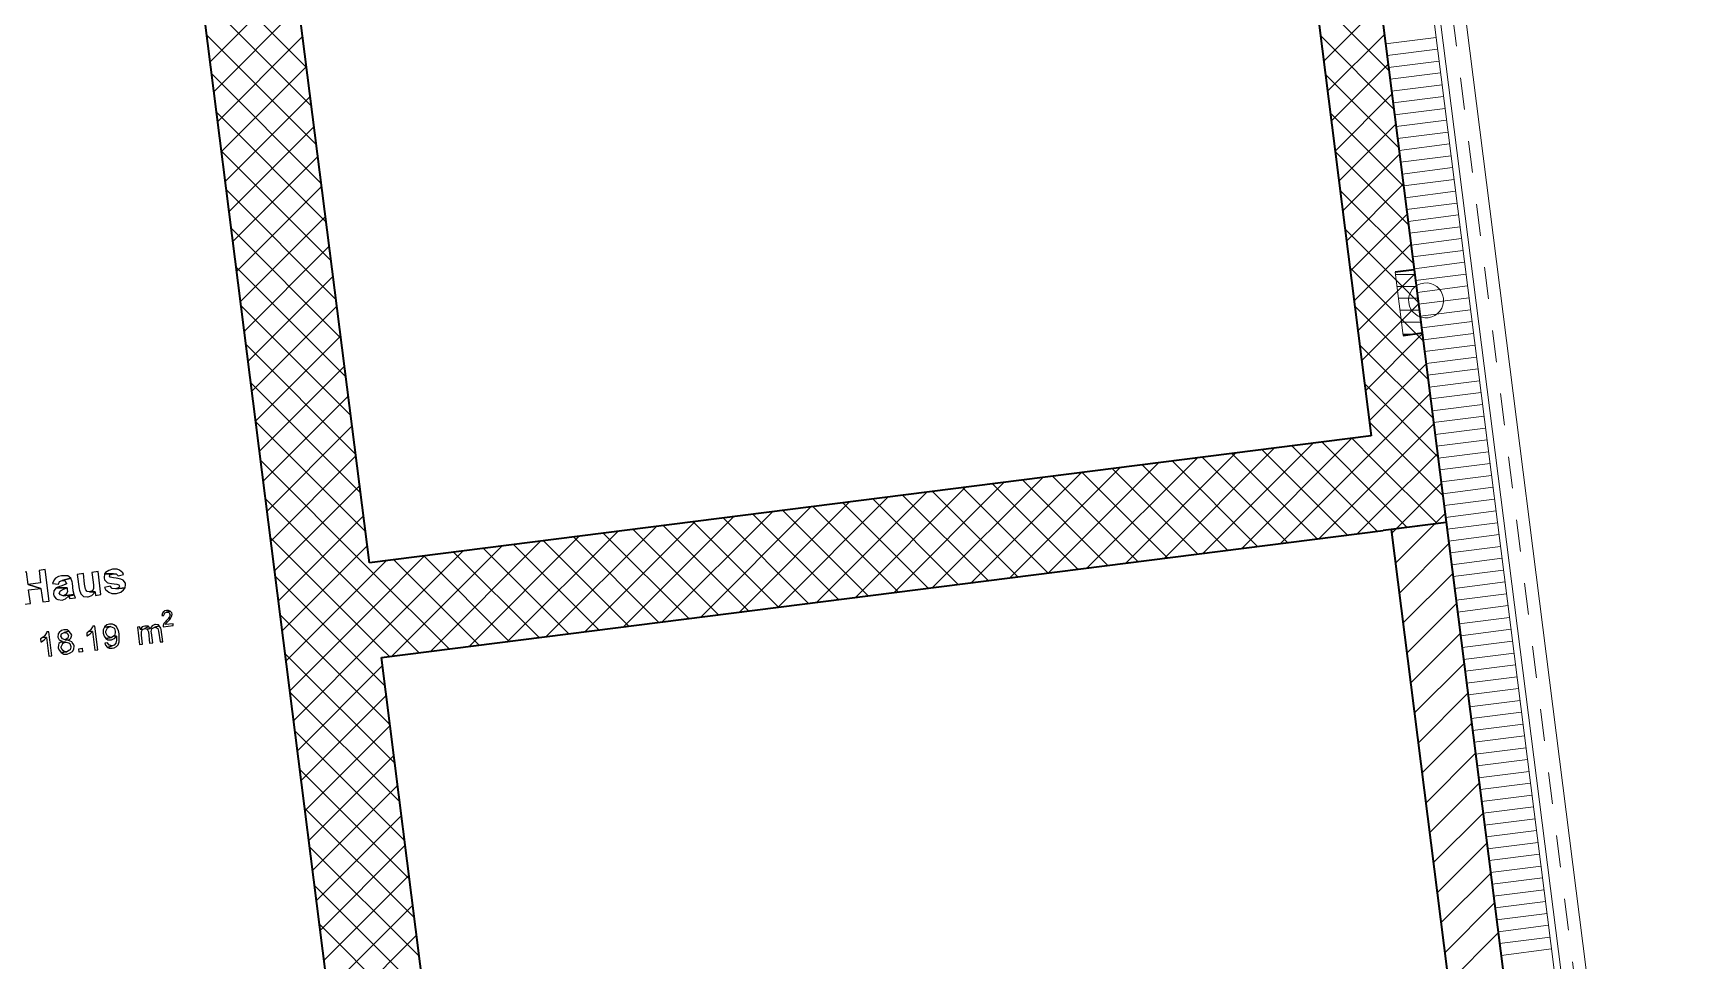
# Model space of a CAD drawing. Header units: metres. Extents: x 2713679.5 to 2713747.3, y 1226017.1 to 1226104.2.
# Drawn here: x 2713694.25 to 2713699.47, y 1226082.25 to 1226085.16 of the extents above; entities that cross this region are included whole.
import ezdxf

# ---------------------------------------------------------------- set-up
doc = ezdxf.new("R2010")
doc.units = ezdxf.units.M
doc.header["$MEASUREMENT"] = 0
doc.linetypes.add('Strich 2_1mm', pattern=[0.15, 0.1, -0.05])
doc.layers.add('plangrafiken', color=251, linetype='Continuous')
doc.layers.add('waende_stuetzen', color=250, linetype='Continuous')
doc.layers.add('texte', color=7, linetype='Continuous', true_color=0x000000)

msp = doc.modelspace()

# ---------------------------------------------------------------- linework, layer by layer
at = {"layer": 'plangrafiken', "color": 7, "linetype": 'Continuous', "lineweight": 35}
for p, q in [((2713698.5877, 1226084.4166), (2713698.5281, 1226084.4091)), ((2713698.5533, 1226084.2107), (2713698.6128, 1226084.2182))]:
    msp.add_line(p, q, dxfattribs=at)
at = {"layer": 'plangrafiken', "color": 7, "linetype": 'Continuous', "lineweight": 18}
for p, q in [((2713698.5533, 1226084.2107), (2713698.5281, 1226084.4091)), ((2713698.5877, 1226084.4166), (2713698.6128, 1226084.2182))]:
    msp.add_line(p, q, dxfattribs=at)
at = {"layer": 'plangrafiken', "color": 7, "linetype": 'Continuous', "lineweight": 13}
for p, q in [((2713698.529, 1226084.4021), (2713698.5895, 1226084.4021)), ((2713698.5338, 1226084.3646), (2713698.5943, 1226084.3646)), ((2713698.5385, 1226084.3271), (2713698.599, 1226084.3271)), ((2713698.5433, 1226084.2896), (2713698.6038, 1226084.2896)), ((2713698.5481, 1226084.2521), (2713698.6085, 1226084.2521)), ((2713698.5528, 1226084.2146), (2713698.5844, 1226084.2146))]:
    msp.add_line(p, q, dxfattribs=at)
at = {"layer": 'plangrafiken', "color": 7, "linetype": 'Continuous', "lineweight": 18}
for start, end in [(97.2326, 277.2326), (277.2326, 97.2326)]:
    msp.add_arc((2713698.625, 1226084.3206), 0.055, start, end, dxfattribs=at)
at = {"layer": 'texte'}
for points in [[(2713694.2245, 1226083.4671), (2713694.2037, 1226083.4646), (2713694.2172, 1226083.3655), (2713694.2368, 1226083.368), (2713694.2306, 1226083.4108), (2713694.2698, 1226083.4157), (2713694.2294, 1226083.4279)], [(2713694.2833, 1226083.4744), (2713694.2637, 1226083.472), (2713694.2686, 1226083.4328), (2713694.2294, 1226083.4279), (2713694.2698, 1226083.4157), (2713694.2759, 1226083.3729), (2713694.2955, 1226083.3753)], [(2713694.3347, 1226083.4548), (2713694.3249, 1226083.4524), (2713694.3151, 1226083.4475), (2713694.3114, 1226083.4426), (2713694.3065, 1226083.4304), (2713694.3249, 1226083.4291), (2713694.3285, 1226083.4377), (2713694.3359, 1226083.4401), (2713694.364, 1226083.4475), (2713694.3542, 1226083.4548), (2713694.3493, 1226083.4548)], [(2713694.364, 1226083.4475), (2713694.3359, 1226083.4401), (2713694.3457, 1226083.4389), (2713694.3493, 1226083.4316), (2713694.3506, 1226083.4304), (2713694.3457, 1226083.4279), (2713694.3322, 1226083.423), (2713694.3285, 1226083.4218), (2713694.3175, 1226083.4169), (2713694.3518, 1226083.4169), (2713694.3518, 1226083.4132), (2713694.353, 1226083.4047), (2713694.3493, 1226083.3973), (2713694.3395, 1226083.3924), (2713694.3738, 1226083.3961), (2713694.3714, 1226083.4083), (2713694.3689, 1226083.4316), (2713694.3677, 1226083.4365)], [(2713694.4032, 1226083.4622), (2713694.3836, 1226083.4597), (2713694.3897, 1226083.4145), (2713694.3909, 1226083.4096), (2713694.3946, 1226083.3985), (2713694.4032, 1226083.39), (2713694.4044, 1226083.39), (2713694.4166, 1226083.3888), (2713694.4179, 1226083.3888), (2713694.4301, 1226083.3937), (2713694.4313, 1226083.3949), (2713694.4399, 1226083.4047), (2713694.4228, 1226083.4047), (2713694.4154, 1226083.4059), (2713694.4105, 1226083.4108), (2713694.4093, 1226083.4132), (2713694.4068, 1226083.4291)], [(2713694.4497, 1226083.4683), (2713694.4301, 1226083.4658), (2713694.4338, 1226083.4353), (2713694.435, 1226083.4255), (2713694.435, 1226083.4157), (2713694.4313, 1226083.4083), (2713694.4228, 1226083.4047), (2713694.4399, 1226083.4047), (2713694.4411, 1226083.3937), (2713694.4582, 1226083.3961)], [(2713694.4692, 1226083.4609), (2713694.468, 1226083.4487), (2713694.4692, 1226083.4426), (2713694.4778, 1226083.434), (2713694.4803, 1226083.4328), (2713694.4913, 1226083.4304), (2713694.5084, 1226083.4291), (2713694.5145, 1226083.4267), (2713694.517, 1226083.423), (2713694.5145, 1226083.4181), (2713694.5047, 1226083.4145), (2713694.5341, 1226083.4169), (2713694.5353, 1226083.4279), (2713694.5353, 1226083.4316), (2713694.528, 1226083.4414), (2713694.5206, 1226083.445), (2713694.506, 1226083.4475), (2713694.4974, 1226083.4487), (2713694.4876, 1226083.4512), (2713694.4852, 1226083.4536), (2713694.4864, 1226083.4585), (2713694.4974, 1226083.4609)], [(2713694.4949, 1226083.4756), (2713694.4827, 1226083.472), (2713694.4729, 1226083.4658), (2713694.4692, 1226083.4609), (2713694.4974, 1226083.4609), (2713694.506, 1226083.4609), (2713694.5121, 1226083.4548), (2713694.5292, 1226083.4597), (2713694.5268, 1226083.4646), (2713694.517, 1226083.4732), (2713694.5096, 1226083.4756)], [(2713694.3175, 1226083.4169), (2713694.3102, 1226083.4083), (2713694.309, 1226083.3973), (2713694.3102, 1226083.3924), (2713694.3175, 1226083.3826), (2713694.3224, 1226083.3802), (2713694.3359, 1226083.379), (2713694.3469, 1226083.3826), (2713694.3567, 1226083.3912), (2713694.3738, 1226083.3949), (2713694.3738, 1226083.3961), (2713694.3395, 1226083.3924), (2713694.331, 1226083.3949), (2713694.3273, 1226083.401), (2713694.331, 1226083.4083), (2713694.3408, 1226083.4132), (2713694.3518, 1226083.4169)], [(2713694.3738, 1226083.3949), (2713694.3567, 1226083.3912), (2713694.3579, 1226083.3888), (2713694.3603, 1226083.3839), (2713694.3787, 1226083.3863)], [(2713694.4876, 1226083.423), (2713694.4692, 1226083.4181), (2713694.4729, 1226083.412), (2713694.4827, 1226083.4034), (2713694.4925, 1226083.3998), (2713694.506, 1226083.3998), (2713694.5072, 1226083.3998), (2713694.5206, 1226083.4034), (2713694.5292, 1226083.4108), (2713694.5341, 1226083.4169), (2713694.5047, 1226083.4145), (2713694.4937, 1226083.4157)], [(2713694.665, 1226083.3459), (2713694.6589, 1226083.3447), (2713694.654, 1226083.341), (2713694.6516, 1226083.3374), (2713694.6503, 1226083.33), (2713694.6565, 1226083.33), (2713694.6565, 1226083.3312), (2713694.6589, 1226083.3374), (2713694.6589, 1226083.3386), (2713694.665, 1226083.341), (2713694.676, 1226083.3435), (2713694.6711, 1226083.3459)], [(2713694.676, 1226083.3435), (2713694.665, 1226083.341), (2713694.6662, 1226083.341), (2713694.6724, 1226083.3398), (2713694.6724, 1226083.3398), (2713694.6748, 1226083.3337), (2713694.676, 1226083.3325), (2713694.6736, 1226083.3264), (2713694.6724, 1226083.3251), (2713694.6699, 1226083.3202), (2713694.6638, 1226083.3141), (2713694.6614, 1226083.3104), (2713694.6565, 1226083.3056), (2713694.6565, 1226083.3056), (2713694.654, 1226083.2994), (2713694.654, 1226083.2945), (2713694.6858, 1226083.2994), (2713694.6858, 1226083.3043), (2713694.6614, 1226083.3019), (2713694.6638, 1226083.3056), (2713694.665, 1226083.3068), (2713694.6699, 1226083.3129), (2713694.6748, 1226083.3178), (2713694.6785, 1226083.3227), (2713694.6785, 1226083.3227), (2713694.6809, 1226083.3288), (2713694.6822, 1226083.3349), (2713694.6809, 1226083.3386)], [(2713694.2943, 1226083.2786), (2713694.2882, 1226083.2786), (2713694.2869, 1226083.2762), (2713694.282, 1226083.2676), (2713694.2771, 1226083.2627), (2713694.2869, 1226083.2615), (2713694.2943, 1226083.2028), (2713694.3041, 1226083.204)], [(2713694.342, 1226083.2848), (2713694.3347, 1226083.2835), (2713694.3273, 1226083.2774), (2713694.3236, 1226083.2725), (2713694.3224, 1226083.2627), (2713694.3224, 1226083.2627), (2713694.3273, 1226083.2542), (2713694.3273, 1226083.2542), (2713694.3359, 1226083.2493), (2713694.3334, 1226083.248), (2713694.3469, 1226083.2468), (2713694.3493, 1226083.2468), (2713694.3579, 1226083.2444), (2713694.3603, 1226083.2419), (2713694.364, 1226083.2334), (2713694.364, 1226083.2309), (2713694.3616, 1226083.2223), (2713694.3591, 1226083.2211), (2713694.3506, 1226083.2162), (2713694.3334, 1226083.2138), (2713694.3334, 1226083.2138), (2713694.342, 1226083.2089), (2713694.3518, 1226083.2089), (2713694.3518, 1226083.2089), (2713694.3616, 1226083.2126), (2713694.3689, 1226083.2175), (2713694.3726, 1226083.2248), (2713694.3738, 1226083.2346), (2713694.3726, 1226083.2383), (2713694.3677, 1226083.2456), (2713694.3665, 1226083.248), (2713694.3567, 1226083.2517), (2713694.3579, 1226083.2529), (2713694.3457, 1226083.2542), (2713694.3457, 1226083.2542), (2713694.3371, 1226083.2566), (2713694.3322, 1226083.2652), (2713694.3347, 1226083.2725), (2713694.3432, 1226083.2774), (2713694.3579, 1226083.2811), (2713694.3518, 1226083.2848)], [(2713694.3579, 1226083.2811), (2713694.3432, 1226083.2774), (2713694.3518, 1226083.275), (2713694.3567, 1226083.2676), (2713694.3542, 1226083.2591), (2713694.3457, 1226083.2542), (2713694.3579, 1226083.2529), (2713694.364, 1226083.2591), (2713694.3665, 1226083.2688), (2713694.364, 1226083.2737)], [(2713694.4215, 1226083.2811), (2713694.4142, 1226083.275), (2713694.4142, 1226083.2664), (2713694.4154, 1226083.2664), (2713694.424, 1226083.2725), (2713694.424, 1226083.2725), (2713694.4313, 1226083.2799)], [(2713694.4387, 1226083.297), (2713694.4325, 1226083.297), (2713694.4313, 1226083.2945), (2713694.4264, 1226083.286), (2713694.4215, 1226083.2811), (2713694.4313, 1226083.2799), (2713694.4387, 1226083.2211), (2713694.4484, 1226083.2223)], [(2713694.4692, 1226083.2933), (2713694.4656, 1226083.2848), (2713694.4656, 1226083.275), (2713694.468, 1226083.2652), (2713694.4741, 1226083.2578), (2713694.4913, 1226083.2615), (2713694.4888, 1226083.2615), (2713694.4803, 1226083.2652), (2713694.4778, 1226083.2676), (2713694.4741, 1226083.2762), (2713694.4741, 1226083.2811), (2713694.4778, 1226083.2896), (2713694.479, 1226083.2921), (2713694.4876, 1226083.2958)], [(2713694.4852, 1226083.3031), (2713694.4766, 1226083.3007), (2713694.4692, 1226083.2945), (2713694.4692, 1226083.2933), (2713694.4876, 1226083.2958), (2713694.4888, 1226083.2958), (2713694.4986, 1226083.2921), (2713694.5011, 1226083.2896), (2713694.5035, 1226083.2811), (2713694.5035, 1226083.2762), (2713694.5011, 1226083.2676), (2713694.4998, 1226083.2664), (2713694.5072, 1226083.2652), (2713694.5072, 1226083.264), (2713694.5072, 1226083.2627), (2713694.5072, 1226083.2529), (2713694.5047, 1226083.2432), (2713694.4998, 1226083.237), (2713694.4937, 1226083.2346), (2713694.479, 1226083.2297), (2713694.4839, 1226083.2272), (2713694.4937, 1226083.2272), (2713694.4998, 1226083.2285), (2713694.5072, 1226083.2334), (2713694.5121, 1226083.2383), (2713694.5157, 1226083.248), (2713694.5157, 1226083.2505), (2713694.5157, 1226083.2591), (2713694.5157, 1226083.2701), (2713694.5157, 1226083.2725), (2713694.5133, 1226083.2835), (2713694.5096, 1226083.2909), (2713694.5072, 1226083.2958), (2713694.4986, 1226083.3007), (2713694.4949, 1226083.3031)], [(2713694.5806, 1226083.2945), (2713694.5733, 1226083.2933), (2713694.5794, 1226083.2395), (2713694.5892, 1226083.2407), (2713694.5855, 1226083.2688), (2713694.5855, 1226083.2701), (2713694.5855, 1226083.2799), (2713694.5892, 1226083.286), (2713694.5818, 1226083.2872)], [(2713694.5977, 1226083.297), (2713694.5965, 1226083.297), (2713694.5879, 1226083.2945), (2713694.5818, 1226083.2872), (2713694.5892, 1226083.286), (2713694.5965, 1226083.2896), (2713694.6075, 1226083.2958), (2713694.6075, 1226083.297)], [(2713694.6075, 1226083.2958), (2713694.5965, 1226083.2896), (2713694.6038, 1226083.2872), (2713694.6136, 1226083.2896)], [(2713694.6295, 1226083.3019), (2713694.6283, 1226083.3019), (2713694.6197, 1226083.2982), (2713694.6136, 1226083.2896), (2713694.6038, 1226083.2872), (2713694.6075, 1226083.2786), (2713694.6112, 1226083.2432), (2713694.621, 1226083.2444), (2713694.6173, 1226083.2762), (2713694.6161, 1226083.2799), (2713694.6185, 1226083.2884), (2713694.6197, 1226083.2896), (2713694.6283, 1226083.2933), (2713694.6418, 1226083.2982), (2713694.6393, 1226083.3007)], [(2713694.6418, 1226083.2982), (2713694.6283, 1226083.2933), (2713694.6332, 1226083.2921), (2713694.6369, 1226083.2896), (2713694.6393, 1226083.2811), (2713694.6442, 1226083.248), (2713694.6528, 1226083.248), (2713694.6479, 1226083.286), (2713694.6467, 1226083.2909)], [(2713694.2771, 1226083.2627), (2713694.2686, 1226083.2566), (2713694.2698, 1226083.248), (2713694.271, 1226083.248), (2713694.2796, 1226083.2542), (2713694.2796, 1226083.2542), (2713694.2869, 1226083.2615)], [(2713694.3334, 1226083.248), (2713694.3261, 1226083.2419), (2713694.3249, 1226083.2383), (2713694.3236, 1226083.2285), (2713694.3273, 1226083.2211), (2713694.3334, 1226083.2138), (2713694.3506, 1226083.2162), (2713694.3432, 1226083.2175), (2713694.3359, 1226083.2223), (2713694.3334, 1226083.2297), (2713694.3334, 1226083.2321), (2713694.3371, 1226083.2407), (2713694.3383, 1226083.2432), (2713694.3469, 1226083.2468)], [(2713694.3897, 1226083.215), (2713694.3885, 1226083.226), (2713694.3995, 1226083.2272), (2713694.4007, 1226083.2162), (2713694.3897, 1226083.215)], [(2713694.479, 1226083.2444), (2713694.4705, 1226083.2432), (2713694.4729, 1226083.237), (2713694.479, 1226083.2297), (2713694.4937, 1226083.2346), (2713694.4852, 1226083.237), (2713694.4839, 1226083.237)], [(2713694.4998, 1226083.2664), (2713694.4913, 1226083.2615), (2713694.4741, 1226083.2578), (2713694.4803, 1226083.2542), (2713694.49, 1226083.2542), (2713694.4913, 1226083.2542), (2713694.4998, 1226083.2578), (2713694.5011, 1226083.2578), (2713694.5072, 1226083.2652)]]:
    msp.add_lwpolyline(points, close=True, dxfattribs=at)
at = {"layer": 'waende_stuetzen', "color": 7, "linetype": 'Continuous', "lineweight": 18}
for p, q in [((2713700.7342, 1226067.5023), (2713697.5257, 1226092.7845)), ((2713698.92, 1226081.7976), (2713697.5257, 1226092.7845)), ((2713699.1087, 1226081.7409), (2713698.5862, 1226085.8579)), ((2713700.8544, 1226066.5549), (2713698.4177, 1226085.7559)), ((2713699.0788, 1226081.8178), (2713698.5764, 1226085.776))]:
    msp.add_line(p, q, dxfattribs=at)
at = {"layer": 'waende_stuetzen', "color": 7, "linetype": 'Continuous', "lineweight": 35}
for p, q in [((2713695.3025, 1226083.4957), (2713694.853, 1226087.0373)), ((2713694.5932, 1226086.7019), (2713695.1786, 1226082.0889)), ((2713698.2193, 1226085.7307), (2713698.4522, 1226083.8954)), ((2713698.4177, 1226085.7559), (2713698.92, 1226081.7976)), ((2713698.4522, 1226083.8954), (2713695.3025, 1226083.4957)), ((2713695.3402, 1226083.1981), (2713698.49, 1226083.5978)), ((2713698.6884, 1226083.623), (2713698.49, 1226083.5978)), ((2713698.6884, 1226083.623), (2713698.5148, 1226083.601)), ((2713698.5148, 1226083.601), (2713698.7464, 1226081.7756)), ((2713695.4762, 1226082.1267), (2713695.3402, 1226083.1981))]:
    msp.add_line(p, q, dxfattribs=at)
at = {"layer": 'waende_stuetzen', "color": 7, "linetype": 'Continuous', "lineweight": 13}
for p, q in [((2713698.9301, 1226081.7183), (2713698.4076, 1226085.8353)), ((2713699.188, 1226081.751), (2713698.6656, 1226085.868))]:
    msp.add_line(p, q, dxfattribs=at)
at = {"layer": 'waende_stuetzen', "color": 7, "linetype": 'Strich 2_1mm', "lineweight": 13}
msp.add_line((2713699.1483, 1226081.746), (2713698.6259, 1226085.863), dxfattribs=at)
at = {"layer": 'waende_stuetzen', "color": 18, "linetype": 'Continuous', "lineweight": 0, "true_color": 0x000000}
for p, q in [((2713695.1049, 1226085.0525), (2713694.7585, 1226085.3989)), ((2713694.8004, 1226085.0693), (2713695.0687, 1226085.3377)), ((2713695.1203, 1226084.931), (2713694.7739, 1226085.2774)), ((2713698.5081, 1226085.0434), (2713698.2772, 1226085.2743)), ((2713694.8123, 1226084.9752), (2713695.0806, 1226085.2436)), ((2713698.3029, 1226085.0717), (2713698.4818, 1226085.2506)), ((2713695.1357, 1226084.8096), (2713694.7894, 1226085.1559)), ((2713698.3149, 1226084.9776), (2713698.4938, 1226085.1565)), ((2713694.8242, 1226084.8811), (2713695.0926, 1226085.1494)), ((2713698.5235, 1226084.9219), (2713698.2926, 1226085.1528)), ((2713698.6563, 1226085.147), (2713698.4975, 1226085.1269)), ((2713698.661, 1226085.1098), (2713698.5022, 1226085.0897)), ((2713694.8362, 1226084.787), (2713695.1045, 1226085.0553)), ((2713698.3268, 1226084.8835), (2713698.5057, 1226085.0624)), ((2713698.6657, 1226085.0726), (2713698.507, 1226085.0525)), ((2713695.1511, 1226084.6881), (2713694.8048, 1226085.0344)), ((2713698.5389, 1226084.8004), (2713698.308, 1226085.0314)), ((2713698.6704, 1226085.0354), (2713698.5117, 1226085.0153)), ((2713694.8481, 1226084.6928), (2713695.1165, 1226084.9612)), ((2713698.3388, 1226084.7894), (2713698.5177, 1226084.9683)), ((2713698.6751, 1226084.9982), (2713698.5164, 1226084.9781)), ((2713698.6799, 1226084.961), (2713698.5211, 1226084.9409)), ((2713695.1666, 1226084.5666), (2713694.8202, 1226084.913)), ((2713698.5544, 1226084.679), (2713698.3235, 1226084.9099)), ((2713698.6846, 1226084.9238), (2713698.5259, 1226084.9037)), ((2713694.8601, 1226084.5987), (2713695.1284, 1226084.8671)), ((2713698.3507, 1226084.6952), (2713698.5296, 1226084.8741)), ((2713698.6893, 1226084.8866), (2713698.5306, 1226084.8665)), ((2713698.694, 1226084.8494), (2713698.5353, 1226084.8293)), ((2713695.182, 1226084.4451), (2713694.8356, 1226084.7915)), ((2713698.6987, 1226084.8122), (2713698.54, 1226084.7921)), ((2713694.872, 1226084.5046), (2713695.1404, 1226084.7729)), ((2713698.5698, 1226084.5575), (2713698.3389, 1226084.7884)), ((2713698.3626, 1226084.6011), (2713698.5415, 1226084.78)), ((2713698.7035, 1226084.775), (2713698.5447, 1226084.7549)), ((2713698.7082, 1226084.7378), (2713698.5495, 1226084.7177)), ((2713698.3746, 1226084.507), (2713698.5535, 1226084.6859)), ((2713698.7129, 1226084.7006), (2713698.5542, 1226084.6804)), ((2713695.1974, 1226084.3236), (2713694.851, 1226084.67)), ((2713694.884, 1226084.4105), (2713695.1523, 1226084.6788)), ((2713698.5852, 1226084.436), (2713698.3543, 1226084.6669)), ((2713698.7176, 1226084.6634), (2713698.5589, 1226084.6432)), ((2713694.8959, 1226084.3164), (2713695.1643, 1226084.5847)), ((2713698.3865, 1226084.4129), (2713698.5654, 1226084.5918)), ((2713698.7223, 1226084.6262), (2713698.5636, 1226084.606)), ((2713698.7271, 1226084.589), (2713698.5683, 1226084.5688)), ((2713695.2128, 1226084.2021), (2713694.8664, 1226084.5485)), ((2713698.6006, 1226084.3145), (2713698.3697, 1226084.5454)), ((2713698.7318, 1226084.5518), (2713698.5731, 1226084.5316)), ((2713694.9079, 1226084.2222), (2713695.1762, 1226084.4906)), ((2713698.3985, 1226084.3187), (2713698.5774, 1226084.4976)), ((2713698.7365, 1226084.5146), (2713698.5778, 1226084.4944)), ((2713698.7412, 1226084.4774), (2713698.5825, 1226084.4572)), ((2713695.2282, 1226084.0807), (2713694.8819, 1226084.427)), ((2713698.616, 1226084.193), (2713698.3851, 1226084.4239)), ((2713698.746, 1226084.4402), (2713698.5872, 1226084.42)), ((2713694.9198, 1226084.1281), (2713695.1881, 1226084.3965)), ((2713698.4104, 1226084.2246), (2713698.5893, 1226084.4035)), ((2713698.7507, 1226084.403), (2713698.5919, 1226084.3828)), ((2713698.7554, 1226084.3658), (2713698.5967, 1226084.3456)), ((2713698.7601, 1226084.3286), (2713698.6014, 1226084.3084)), ((2713695.2436, 1226083.9592), (2713694.8973, 1226084.3055)), ((2713694.9317, 1226084.034), (2713695.2001, 1226084.3023)), ((2713698.6315, 1226084.0716), (2713698.4005, 1226084.3025)), ((2713698.4224, 1226084.1305), (2713698.6013, 1226084.3094)), ((2713698.7648, 1226084.2914), (2713698.6061, 1226084.2712)), ((2713698.4343, 1226084.0364), (2713698.6132, 1226084.2153)), ((2713698.7696, 1226084.2542), (2713698.6108, 1226084.234)), ((2713698.7743, 1226084.217), (2713698.6156, 1226084.1968)), ((2713695.2591, 1226083.8377), (2713694.9127, 1226084.1841)), ((2713694.9437, 1226083.9399), (2713695.212, 1226084.2082)), ((2713698.6469, 1226083.9501), (2713698.416, 1226084.181)), ((2713698.779, 1226084.1798), (2713698.6203, 1226084.1596)), ((2713694.9556, 1226083.8457), (2713695.224, 1226084.1141)), ((2713698.4463, 1226083.9423), (2713698.6252, 1226084.1212)), ((2713698.7837, 1226084.1426), (2713698.625, 1226084.1224)), ((2713695.2745, 1226083.7162), (2713694.9281, 1226084.0626)), ((2713698.6623, 1226083.8286), (2713698.4314, 1226084.0595)), ((2713698.7884, 1226084.1054), (2713698.6297, 1226084.0852)), ((2713698.7932, 1226084.0682), (2713698.6344, 1226084.048)), ((2713694.9676, 1226083.7516), (2713695.2359, 1226084.02)), ((2713698.4582, 1226083.8481), (2713698.6371, 1226084.027)), ((2713698.7979, 1226084.031), (2713698.6392, 1226084.0108)), ((2713698.8026, 1226083.9938), (2713698.6439, 1226083.9736)), ((2713698.8073, 1226083.9566), (2713698.6486, 1226083.9364)), ((2713695.2899, 1226083.5947), (2713694.9435, 1226083.9411)), ((2713694.9795, 1226083.6575), (2713695.2479, 1226083.9259)), ((2713698.6777, 1226083.7071), (2713698.4468, 1226083.938)), ((2713698.4701, 1226083.754), (2713698.649, 1226083.9329)), ((2713698.812, 1226083.9194), (2713698.6533, 1226083.8992)), ((2713697.8024, 1226083.5106), (2713698.1488, 1226083.8569)), ((2713697.9239, 1226083.526), (2713698.2703, 1226083.8723)), ((2713698.0454, 1226083.5414), (2713698.3918, 1226083.8878)), ((2713698.3771, 1226083.5835), (2713698.1087, 1226083.8518)), ((2713698.4712, 1226083.5954), (2713698.2028, 1226083.8638)), ((2713698.4776, 1226083.695), (2713698.2969, 1226083.8757)), ((2713698.4622, 1226083.8165), (2713698.3911, 1226083.8877)), ((2713698.8168, 1226083.8822), (2713698.658, 1226083.862)), ((2713695.3053, 1226083.4732), (2713694.9589, 1226083.8196)), ((2713694.9915, 1226083.5634), (2713695.2598, 1226083.8317)), ((2713697.438, 1226083.4643), (2713697.7843, 1226083.8107)), ((2713697.5595, 1226083.4797), (2713697.9058, 1226083.8261)), ((2713697.6809, 1226083.4951), (2713698.0273, 1226083.8415)), ((2713698.0006, 1226083.5357), (2713697.7322, 1226083.8041)), ((2713698.0947, 1226083.5477), (2713697.8263, 1226083.816)), ((2713698.1888, 1226083.5596), (2713697.9205, 1226083.8279)), ((2713698.2829, 1226083.5715), (2713698.0146, 1226083.8399)), ((2713698.1669, 1226083.5568), (2713698.4582, 1226083.8481)), ((2713698.6594, 1226083.6193), (2713698.4622, 1226083.8165)), ((2713698.4821, 1226083.6599), (2713698.661, 1226083.8388)), ((2713698.8215, 1226083.845), (2713698.6628, 1226083.8248)), ((2713698.8262, 1226083.8078), (2713698.6675, 1226083.7876)), ((2713696.952, 1226083.4026), (2713697.2984, 1226083.749)), ((2713697.0735, 1226083.4181), (2713697.4199, 1226083.7644)), ((2713697.195, 1226083.4335), (2713697.5414, 1226083.7798)), ((2713697.53, 1226083.476), (2713697.2616, 1226083.7443)), ((2713697.3165, 1226083.4489), (2713697.6629, 1226083.7953)), ((2713697.6241, 1226083.4879), (2713697.3557, 1226083.7563)), ((2713697.7182, 1226083.4999), (2713697.4499, 1226083.7682)), ((2713697.8123, 1226083.5118), (2713697.544, 1226083.7802)), ((2713697.9064, 1226083.5238), (2713697.6381, 1226083.7921)), ((2713698.2884, 1226083.5722), (2713698.4701, 1226083.754)), ((2713698.5313, 1226083.6031), (2713698.6729, 1226083.7447)), ((2713698.8309, 1226083.7706), (2713698.6722, 1226083.7504)), ((2713695.3207, 1226083.3518), (2713694.9744, 1226083.6981)), ((2713695.0034, 1226083.4693), (2713695.2718, 1226083.7376)), ((2713696.5876, 1226083.3564), (2713696.934, 1226083.7028)), ((2713696.7091, 1226083.3718), (2713697.0554, 1226083.7182)), ((2713696.8306, 1226083.3872), (2713697.1769, 1226083.7336)), ((2713697.1535, 1226083.4282), (2713696.8851, 1226083.6966)), ((2713697.2476, 1226083.4402), (2713696.9792, 1226083.7085)), ((2713697.3417, 1226083.4521), (2713697.0734, 1226083.7204)), ((2713697.4358, 1226083.464), (2713697.1675, 1226083.7324)), ((2713698.5653, 1226083.6074), (2713698.4776, 1226083.695)), ((2713698.8357, 1226083.7334), (2713698.6769, 1226083.7132)), ((2713698.8404, 1226083.6961), (2713698.6816, 1226083.676)), ((2713695.0154, 1226083.3751), (2713695.2837, 1226083.6435)), ((2713696.1017, 1226083.2947), (2713696.448, 1226083.6411)), ((2713696.2232, 1226083.3101), (2713696.5695, 1226083.6565)), ((2713696.3446, 1226083.3256), (2713696.691, 1226083.6719)), ((2713696.4661, 1226083.341), (2713696.8125, 1226083.6873)), ((2713696.777, 1226083.3804), (2713696.5086, 1226083.6488)), ((2713696.8711, 1226083.3924), (2713696.6028, 1226083.6607)), ((2713696.9652, 1226083.4043), (2713696.6969, 1226083.6727)), ((2713697.0594, 1226083.4163), (2713696.791, 1226083.6846)), ((2713698.4098, 1226083.5877), (2713698.4821, 1226083.6599)), ((2713698.6528, 1226083.6185), (2713698.6849, 1226083.6506)), ((2713698.8451, 1226083.6589), (2713698.6864, 1226083.6388)), ((2713695.7372, 1226083.2485), (2713696.0836, 1226083.5948)), ((2713695.8587, 1226083.2639), (2713696.2051, 1226083.6103)), ((2713695.9802, 1226083.2793), (2713696.3265, 1226083.6257)), ((2713696.3064, 1226083.3207), (2713696.038, 1226083.5891)), ((2713696.4005, 1226083.3327), (2713696.1322, 1226083.601)), ((2713696.4946, 1226083.3446), (2713696.2263, 1226083.6129)), ((2713696.5887, 1226083.3565), (2713696.3204, 1226083.6249)), ((2713696.6829, 1226083.3685), (2713696.4145, 1226083.6368)), ((2713698.5164, 1226083.5881), (2713698.5313, 1226083.6031)), ((2713698.5283, 1226083.494), (2713698.6528, 1226083.6185)), ((2713698.8498, 1226083.6217), (2713698.6911, 1226083.6016)), ((2713695.3361, 1226083.2303), (2713694.9898, 1226083.5766)), ((2713695.0273, 1226083.281), (2713695.2957, 1226083.5494)), ((2713695.3728, 1226083.2022), (2713695.7191, 1226083.5486)), ((2713695.4943, 1226083.2176), (2713695.8406, 1226083.564)), ((2713695.6157, 1226083.2331), (2713695.9621, 1226083.5794)), ((2713695.9299, 1226083.2729), (2713695.6615, 1226083.5413)), ((2713696.024, 1226083.2849), (2713695.7557, 1226083.5532)), ((2713696.1181, 1226083.2968), (2713695.8498, 1226083.5652)), ((2713696.2123, 1226083.3088), (2713695.9439, 1226083.5771)), ((2713698.5403, 1226083.3999), (2713698.6968, 1226083.5564)), ((2713698.8545, 1226083.5845), (2713698.6958, 1226083.5644)), ((2713698.8593, 1226083.5473), (2713698.7005, 1226083.5272)), ((2713695.3076, 1226083.4552), (2713695.3547, 1226083.5023)), ((2713695.3195, 1226083.3611), (2713695.4762, 1226083.5178)), ((2713695.3315, 1226083.267), (2713695.5976, 1226083.5332)), ((2713695.6475, 1226083.2371), (2713695.3792, 1226083.5054)), ((2713695.7417, 1226083.249), (2713695.4733, 1226083.5174)), ((2713695.8358, 1226083.261), (2713695.5674, 1226083.5293)), ((2713698.864, 1226083.5101), (2713698.7053, 1226083.49)), ((2713695.3516, 1226083.1088), (2713695.0052, 1226083.4552)), ((2713695.0392, 1226083.1869), (2713695.3076, 1226083.4552)), ((2713695.5534, 1226083.2251), (2713695.3053, 1226083.4732)), ((2713698.5522, 1226083.3058), (2713698.7088, 1226083.4623)), ((2713698.8687, 1226083.4729), (2713698.71, 1226083.4528)), ((2713698.8734, 1226083.4357), (2713698.7147, 1226083.4156)), ((2713698.8781, 1226083.3985), (2713698.7194, 1226083.3784)), ((2713695.367, 1226082.9873), (2713695.0206, 1226083.3337)), ((2713695.0512, 1226083.0928), (2713695.3195, 1226083.3611)), ((2713695.4593, 1226083.2132), (2713695.3207, 1226083.3518)), ((2713698.5642, 1226083.2116), (2713698.7207, 1226083.3682)), ((2713698.8829, 1226083.3613), (2713698.7241, 1226083.3412)), ((2713698.5761, 1226083.1175), (2713698.7327, 1226083.2741)), ((2713698.8876, 1226083.3241), (2713698.7289, 1226083.304)), ((2713698.8923, 1226083.2869), (2713698.7336, 1226083.2668)), ((2713695.0631, 1226082.9987), (2713695.3315, 1226083.267)), ((2713695.3652, 1226083.2013), (2713695.3361, 1226083.2303)), ((2713698.897, 1226083.2497), (2713698.7383, 1226083.2296)), ((2713695.3824, 1226082.8658), (2713695.036, 1226083.2122)), ((2713695.0751, 1226082.9045), (2713695.3434, 1226083.1729)), ((2713698.5881, 1226083.0234), (2713698.7446, 1226083.1799)), ((2713698.9018, 1226083.2125), (2713698.743, 1226083.1924)), ((2713698.9065, 1226083.1753), (2713698.7477, 1226083.1552)), ((2713698.9112, 1226083.1381), (2713698.7525, 1226083.118)), ((2713695.3978, 1226082.7444), (2713695.0515, 1226083.0907)), ((2713695.087, 1226082.8104), (2713695.3554, 1226083.0788)), ((2713698.6, 1226082.9293), (2713698.7565, 1226083.0858)), ((2713698.9159, 1226083.1009), (2713698.7572, 1226083.0808)), ((2713698.9206, 1226083.0637), (2713698.7619, 1226083.0436)), ((2713698.9254, 1226083.0265), (2713698.7666, 1226083.0064)), ((2713695.4132, 1226082.6229), (2713695.0669, 1226082.9692)), ((2713695.099, 1226082.7163), (2713695.3673, 1226082.9846)), ((2713698.612, 1226082.8352), (2713698.7685, 1226082.9917)), ((2713698.9301, 1226082.9893), (2713698.7714, 1226082.9692)), ((2713698.9348, 1226082.9521), (2713698.7761, 1226082.932)), ((2713698.9395, 1226082.9149), (2713698.7808, 1226082.8948)), ((2713695.1109, 1226082.6222), (2713695.3793, 1226082.8905)), ((2713698.6239, 1226082.741), (2713698.7804, 1226082.8976)), ((2713698.9442, 1226082.8777), (2713698.7855, 1226082.8576)), ((2713695.4286, 1226082.5014), (2713695.0823, 1226082.8477)), ((2713698.6358, 1226082.6469), (2713698.7924, 1226082.8035)), ((2713698.949, 1226082.8405), (2713698.7902, 1226082.8204)), ((2713698.9537, 1226082.8033), (2713698.795, 1226082.7832)), ((2713695.1229, 1226082.528), (2713695.3912, 1226082.7964)), ((2713698.9584, 1226082.7661), (2713698.7997, 1226082.746)), ((2713695.4441, 1226082.3799), (2713695.0977, 1226082.7263)), ((2713695.1348, 1226082.4339), (2713695.4032, 1226082.7023)), ((2713698.6478, 1226082.5528), (2713698.8043, 1226082.7093)), ((2713698.9631, 1226082.7289), (2713698.8044, 1226082.7088)), ((2713698.9678, 1226082.6917), (2713698.8091, 1226082.6716)), ((2713698.9726, 1226082.6545), (2713698.8138, 1226082.6344)), ((2713695.4595, 1226082.2584), (2713695.1131, 1226082.6048)), ((2713695.1467, 1226082.3398), (2713695.4151, 1226082.6082)), ((2713698.6597, 1226082.4587), (2713698.8163, 1226082.6152)), ((2713698.9773, 1226082.6173), (2713698.8186, 1226082.5972)), ((2713698.982, 1226082.5801), (2713698.8233, 1226082.56)), ((2713698.9867, 1226082.5429), (2713698.828, 1226082.5228)), ((2713695.1587, 1226082.2457), (2713695.427, 1226082.514)), ((2713698.6717, 1226082.3646), (2713698.8282, 1226082.5211)), ((2713698.9915, 1226082.5057), (2713698.8327, 1226082.4856)), ((2713695.4749, 1226082.1369), (2713695.1285, 1226082.4833)), ((2713698.9962, 1226082.4685), (2713698.8374, 1226082.4484)), ((2713695.1706, 1226082.1516), (2713695.439, 1226082.4199)), ((2713698.6836, 1226082.2704), (2713698.8402, 1226082.427)), ((2713699.0009, 1226082.4313), (2713698.8422, 1226082.4112)), ((2713699.0056, 1226082.3941), (2713698.8469, 1226082.3739)), ((2713695.39, 1226082.1158), (2713695.144, 1226082.3618)), ((2713698.6956, 1226082.1763), (2713698.8521, 1226082.3329)), ((2713699.0103, 1226082.3569), (2713698.8516, 1226082.3367)), ((2713695.2192, 1226082.0941), (2713695.4509, 1226082.3258)), ((2713699.0151, 1226082.3197), (2713698.8563, 1226082.2995)), ((2713699.0198, 1226082.2825), (2713698.8611, 1226082.2623))]:
    msp.add_line(p, q, dxfattribs=at)

doc.saveas('drawing.dxf')
